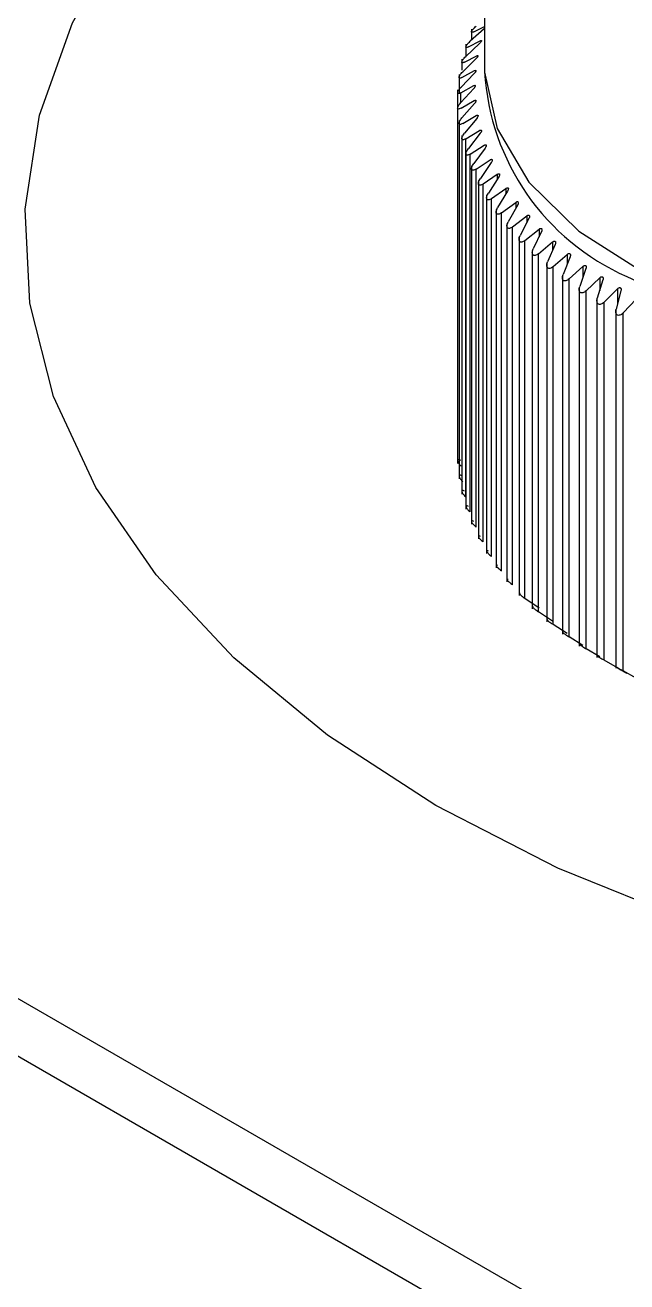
# Model space of a CAD drawing. Header units: millimetres. Extents: x 0 to 279, y 0 to 216.
# Drawn here: x 235.714 to 237.571, y 90.529 to 94.41 of the extents above; entities that cross this region are included whole.
import ezdxf

# ---------------------------------------------------------------- set-up
doc = ezdxf.new("R2010")
doc.units = ezdxf.units.MM

msp = doc.modelspace()

# ---------------------------------------------------------------- linework, layer by layer
at = {"color": 7, "linetype": 'Continuous', "lineweight": 25}
for p, q in [((256.7111, 79.2692), (143.9463, 144.3669)), ((237.1313, 94.665), (237.1313, 94.2863)), ((237.13, 94.3981), (237.0872, 94.3598)), ((237.0912, 94.3975), (237.0912, 94.3634)), ((237.0979, 94.389), (237.1331, 94.4066)), ((237.1158, 94.3525), (237.0735, 94.3129)), ((237.0742, 94.3512), (237.0742, 94.3136)), ((237.0816, 94.3424), (237.1181, 94.3611)), ((237.0613, 94.3044), (237.0613, 94.2708)), ((237.1057, 94.3065), (237.0641, 94.2657)), ((237.0695, 94.2954), (237.1073, 94.3152)), ((237.0998, 94.2603), (237.059, 94.2182)), ((237.0617, 94.2481), (237.1006, 94.269)), ((237.0527, 94.2573), (237.0527, 94.2007)), ((237.0582, 94.2006), (237.0981, 94.2227)), ((237.0485, 94.21), (237.0485, 94.1627)), ((237.0981, 94.214), (237.0582, 94.1707)), ((237.0485, 94.1627), (237.0485, 93.0561)), ((237.059, 94.153), (237.0998, 94.1764)), ((237.1006, 94.1677), (237.0617, 94.1232)), ((237.0527, 94.1154), (237.0527, 93.0088)), ((237.0641, 94.1055), (237.1057, 94.1302)), ((237.1073, 94.1215), (237.0695, 94.0759)), ((237.0613, 94.0683), (237.0613, 92.9617)), ((237.0735, 94.0583), (237.1158, 94.0842)), ((237.1181, 94.0756), (237.0816, 94.0288)), ((237.0735, 92.9532), (237.0735, 94.0583)), ((237.0872, 94.0114), (237.13, 94.0386)), ((237.1331, 94.0301), (237.0979, 93.9822)), ((237.0742, 94.0215), (237.0742, 92.915)), ((237.0872, 92.9063), (237.0872, 94.0114)), ((237.1051, 93.965), (237.1483, 93.9935)), ((237.0912, 93.9752), (237.0912, 92.8687)), ((237.1051, 92.8599), (237.1051, 93.965)), ((237.1523, 93.985), (237.1185, 93.9362)), ((237.1272, 93.9192), (237.1708, 93.949)), ((237.1124, 93.9295), (237.1124, 92.8229)), ((237.1272, 92.8141), (237.1272, 93.9192)), ((237.1754, 93.9407), (237.1432, 93.8908)), ((237.1378, 93.8844), (237.1378, 92.7779)), ((237.1534, 93.8741), (237.1972, 93.9052)), ((237.1534, 92.769), (237.1534, 93.8741)), ((237.2026, 93.8971), (237.1719, 93.8462)), ((237.1672, 93.8402), (237.1672, 92.7337)), ((237.1837, 93.8299), (237.2275, 93.8623)), ((237.2337, 93.8544), (237.2047, 93.8026)), ((237.1837, 92.7248), (237.1837, 93.8299)), ((237.2005, 93.797), (237.2005, 92.6904)), ((237.2179, 93.7866), (237.2617, 93.8204)), ((237.2686, 93.8126), (237.2414, 93.76)), ((237.2179, 92.6815), (237.2179, 93.7866)), ((237.2378, 93.7548), (237.2378, 92.6482)), ((237.256, 93.7445), (237.2997, 93.7796)), ((237.3073, 93.772), (237.2819, 93.7186)), ((237.256, 92.6394), (237.256, 93.7445)), ((237.2979, 93.7035), (237.3413, 93.74)), ((237.3495, 93.7326), (237.326, 93.6785)), ((237.2788, 93.7138), (237.2788, 92.6072)), ((237.2979, 92.5984), (237.2979, 93.7035)), ((237.3434, 93.6639), (237.3864, 93.7016)), ((237.3953, 93.6946), (237.3738, 93.6398)), ((237.3235, 93.6741), (237.3235, 92.5675)), ((237.3434, 92.5588), (237.3434, 93.6639)), ((237.3925, 93.6257), (237.435, 93.6647)), ((237.4445, 93.6579), (237.425, 93.6025)), ((237.3717, 93.6358), (237.3717, 92.5292)), ((237.3925, 92.5206), (237.3925, 93.6257)), ((237.4449, 93.5891), (237.4868, 93.6294)), ((237.4969, 93.6229), (237.4795, 93.5669)), ((237.4233, 93.599), (237.4233, 92.4924)), ((237.4449, 92.4839), (237.4449, 93.5891)), ((237.4782, 93.5638), (237.4782, 92.4572)), ((237.5006, 93.554), (237.5418, 93.5956)), ((237.5525, 93.5894), (237.5372, 93.5329)), ((237.5594, 93.5208), (237.5997, 93.5635)), ((237.5006, 92.4489), (237.5006, 93.554)), ((237.5362, 93.5303), (237.5362, 92.4237)), ((237.5594, 92.4156), (237.5594, 93.5208)), ((237.2997, 92.609), (237.256, 92.6394)), ((237.3413, 92.5694), (237.2979, 92.5984)), ((237.3864, 92.5311), (237.3434, 92.5588)), ((237.435, 92.4942), (237.3925, 92.5206)), ((237.4868, 92.4588), (237.4449, 92.4839)), ((237.4976, 92.4499), (237.4976, 92.4506)), ((237.5418, 92.425), (237.5006, 92.4489)), ((237.5372, 92.4278), (237.5525, 92.4188)), ((237.5461, 92.4225), (237.5704, 92.4084)), ((237.5997, 92.3929), (237.5594, 92.4156))]:
    msp.add_line(p, q, dxfattribs=at)
at = {"color": 8, "linetype": 'Continuous', "lineweight": 25}
for p, q in [((256.5795, 79.1665), (143.6821, 144.3407)), ((237.0582, 94.1707), (237.0582, 94.2006)), ((237.1708, 93.949), (237.1708, 93.9334)), ((237.1972, 93.9052), (237.1972, 93.8881)), ((237.2275, 93.8623), (237.2275, 93.8434)), ((237.2617, 93.8204), (237.2617, 93.7994)), ((237.2997, 93.7796), (237.2997, 93.7561)), ((237.3413, 93.74), (237.3413, 93.7136)), ((237.3864, 93.7016), (237.3864, 93.6719)), ((237.435, 93.6647), (237.435, 93.6308)), ((237.4868, 93.6294), (237.4868, 93.5903)), ((237.5418, 93.5956), (237.5418, 93.5498))]:
    msp.add_line(p, q, dxfattribs=at)
at = {"color": 7, "linetype": 'Continuous', "lineweight": 25, "flags": 128}
for points in [[(240.1715, 91.2685), (239.6678, 91.277), (239.1692, 91.3191), (238.6824, 91.3944), (238.2141, 91.5018), (237.7706, 91.6399), (237.3578, 91.8067), (236.9813, 92.0001), (236.6463, 92.2174), (236.3573, 92.4557), (236.1181, 92.7118), (235.9321, 92.9822), (235.8017, 93.2632), (235.7286, 93.551), (235.714, 93.8418), (235.7579, 94.1316), (235.8598, 94.4165), (236.0183, 94.6926), (236.2313, 94.9563), (236.392, 95.1142)], [(237.1313, 94.2863), (237.1317, 94.2644), (237.1701, 94.0906), (237.2682, 93.9248), (237.4222, 93.7738), (237.6257, 93.6438), (237.8703, 93.5401), (238.1461, 93.4669), (238.4417, 93.4273), (238.7452, 93.4229), (239.0439, 93.4538), (239.3257, 93.5188), (239.5792, 93.6152), (239.7938, 93.7391), (239.9608, 93.8854), (240.0734, 94.0481), (240.1269, 94.2205), (240.1313, 94.2863)], [(237.5706, 93.6332), (237.8143, 93.5192), (238.0937, 93.437), (238.3966, 93.3902), (238.7098, 93.3807), (239.0195, 93.409), (239.3122, 93.4739), (239.5752, 93.5725), (239.797, 93.7005), (239.9678, 93.8523), (240.0801, 94.0213), (240.1292, 94.2001), (240.1308, 94.2659)]]:
    msp.add_lwpolyline(points, dxfattribs=at)
at = {"color": 7, "linetype": 'Continuous', "lineweight": 25}
msp.add_arc((237.869, 94.3088), 0.7386, 183.3285, 246.1702, dxfattribs=at)
for points, knots in [([(237.0979, 94.389), (237.0966, 94.3885), (237.0942, 94.3874), (237.0919, 94.3874), (237.091, 94.3885), (237.0915, 94.3906), (237.0932, 94.3938), (237.0961, 94.3976), (237.1003, 94.402), (237.1034, 94.4048), (237.1051, 94.4062)], [0, 0, 0, 0, 0.154627, 0.287114, 0.40059, 0.499997, 0.599382, 0.712849, 0.845346, 1, 1, 1, 1]), ([(237.0816, 94.3424), (237.0802, 94.3418), (237.0777, 94.3407), (237.0751, 94.3406), (237.074, 94.3417), (237.0742, 94.3438), (237.0757, 94.347), (237.0784, 94.3509), (237.0824, 94.3554), (237.0855, 94.3583), (237.0872, 94.3598)], [0, 0, 0, 0, 0.154627, 0.287114, 0.40059, 0.499997, 0.599382, 0.712849, 0.845346, 1, 1, 1, 1]), ([(237.1181, 94.3611), (237.1188, 94.3614), (237.12, 94.362), (237.1212, 94.362), (237.1219, 94.3615), (237.1218, 94.3606), (237.1215, 94.3596), (237.1208, 94.3583), (237.1195, 94.3565), (237.1177, 94.3544), (237.1164, 94.3531), (237.1158, 94.3525)], [0, 0, 0, 0, 0.149349, 0.286349, 0.397387, 0.499314, 0.559283, 0.619131, 0.748514, 0.869091, 1, 1, 1, 1]), ([(237.0695, 94.2954), (237.0681, 94.2947), (237.0654, 94.2935), (237.0627, 94.2934), (237.0613, 94.2944), (237.0613, 94.2966), (237.0625, 94.2998), (237.065, 94.3038), (237.0688, 94.3084), (237.0719, 94.3114), (237.0735, 94.3129)], [0, 0, 0, 0, 0.154627, 0.287114, 0.40059, 0.499997, 0.599382, 0.712849, 0.845346, 1, 1, 1, 1]), ([(237.1073, 94.3152), (237.1079, 94.3155), (237.1092, 94.3161), (237.1106, 94.3162), (237.1113, 94.3157), (237.1114, 94.3148), (237.1111, 94.3138), (237.1105, 94.3125), (237.1094, 94.3107), (237.1076, 94.3085), (237.1063, 94.3072), (237.1057, 94.3065)], [0, 0, 0, 0, 0.149352, 0.286356, 0.397395, 0.499325, 0.558499, 0.617605, 0.745301, 0.867236, 1, 1, 1, 1]), ([(237.0617, 94.2481), (237.0602, 94.2474), (237.0575, 94.2461), (237.0545, 94.2459), (237.0529, 94.2468), (237.0526, 94.249), (237.0536, 94.2522), (237.0559, 94.2563), (237.0595, 94.261), (237.0625, 94.2641), (237.0641, 94.2657)], [0, 0, 0, 0, 0.154627, 0.287114, 0.40059, 0.499997, 0.599382, 0.712849, 0.845346, 1, 1, 1, 1]), ([(237.1006, 94.269), (237.1013, 94.2694), (237.1026, 94.27), (237.104, 94.2701), (237.1049, 94.2697), (237.1051, 94.2687), (237.1049, 94.2677), (237.1044, 94.2665), (237.1034, 94.2646), (237.1017, 94.2624), (237.1004, 94.261), (237.0998, 94.2603)], [0, 0, 0, 0, 0.149357, 0.286363, 0.397406, 0.499339, 0.557611, 0.615851, 0.74153, 0.865135, 1, 1, 1, 1]), ([(237.0981, 94.2227), (237.0988, 94.2231), (237.1002, 94.2238), (237.1017, 94.2239), (237.1027, 94.2235), (237.103, 94.2226), (237.1029, 94.2216), (237.1025, 94.2203), (237.1016, 94.2185), (237.1, 94.2162), (237.0987, 94.2147), (237.0981, 94.214)], [0, 0, 0, 0, 0.149364, 0.286378, 0.397426, 0.499364, 0.55668, 0.614019, 0.737658, 0.862989, 1, 1, 1, 1]), ([(237.0582, 94.2006), (237.0567, 94.1998), (237.0538, 94.1984), (237.0506, 94.1981), (237.0488, 94.1991), (237.0483, 94.2012), (237.049, 94.2044), (237.0511, 94.2086), (237.0545, 94.2134), (237.0574, 94.2166), (237.059, 94.2182)], [0, 0, 0, 0, 0.154627, 0.287114, 0.40059, 0.499997, 0.599382, 0.712849, 0.845346, 1, 1, 1, 1]), ([(237.059, 94.153), (237.0574, 94.1522), (237.0545, 94.1508), (237.0511, 94.1504), (237.049, 94.1512), (237.0483, 94.1533), (237.0488, 94.1566), (237.0506, 94.1608), (237.0538, 94.1657), (237.0567, 94.169), (237.0582, 94.1707)], [0, 0, 0, 0, 0.154627, 0.287114, 0.40059, 0.499997, 0.599382, 0.712849, 0.845346, 1, 1, 1, 1]), ([(237.0998, 94.1764), (237.1005, 94.1768), (237.1019, 94.1775), (237.1036, 94.1777), (237.1047, 94.1773), (237.1051, 94.1764), (237.105, 94.1754), (237.1047, 94.1741), (237.1039, 94.1723), (237.1025, 94.1699), (237.1012, 94.1684), (237.1006, 94.1677)], [0, 0, 0, 0, 0.149374, 0.286397, 0.397452, 0.499397, 0.555731, 0.612145, 0.733714, 0.860838, 1, 1, 1, 1]), ([(237.0641, 94.1055), (237.0625, 94.1047), (237.0595, 94.1032), (237.0559, 94.1027), (237.0536, 94.1035), (237.0526, 94.1055), (237.0529, 94.1088), (237.0545, 94.1131), (237.0575, 94.1181), (237.0602, 94.1214), (237.0617, 94.1232)], [0, 0, 0, 0, 0.154627, 0.287114, 0.40059, 0.499997, 0.599382, 0.712849, 0.845346, 1, 1, 1, 1]), ([(237.1057, 94.1302), (237.1064, 94.1306), (237.1079, 94.1314), (237.1096, 94.1316), (237.1108, 94.1312), (237.1114, 94.1302), (237.1113, 94.1285), (237.1105, 94.1263), (237.1091, 94.1238), (237.1079, 94.1223), (237.1073, 94.1215)], [0, 0, 0, 0, 0.149473, 0.286587, 0.397715, 0.499728, 0.610265, 0.730143, 0.858952, 1, 1, 1, 1]), ([(237.0735, 94.0583), (237.0719, 94.0574), (237.0688, 94.0558), (237.065, 94.0552), (237.0625, 94.0559), (237.0613, 94.0579), (237.0613, 94.0612), (237.0627, 94.0655), (237.0654, 94.0706), (237.0681, 94.074), (237.0695, 94.0759)], [0, 0, 0, 0, 0.154627, 0.287114, 0.40059, 0.499997, 0.599382, 0.712849, 0.845346, 1, 1, 1, 1]), ([(237.1158, 94.0842), (237.1165, 94.0846), (237.118, 94.0855), (237.1198, 94.0858), (237.1212, 94.0854), (237.1219, 94.0844), (237.1219, 94.0827), (237.1212, 94.0805), (237.1199, 94.078), (237.1187, 94.0764), (237.1181, 94.0756)], [0, 0, 0, 0, 0.149486, 0.286612, 0.39775, 0.499772, 0.60854, 0.726564, 0.857095, 1, 1, 1, 1]), ([(237.0872, 94.0114), (237.0855, 94.0105), (237.0824, 94.0088), (237.0784, 94.008), (237.0757, 94.0087), (237.0742, 94.0106), (237.074, 94.0139), (237.0751, 94.0183), (237.0777, 94.0235), (237.0802, 94.027), (237.0816, 94.0288)], [0, 0, 0, 0, 0.154627, 0.287114, 0.40059, 0.499997, 0.599382, 0.712849, 0.845346, 1, 1, 1, 1]), ([(237.13, 94.0386), (237.1308, 94.0391), (237.1323, 94.0399), (237.1342, 94.0403), (237.1356, 94.04), (237.1364, 94.039), (237.1366, 94.0373), (237.136, 94.0351), (237.1349, 94.0326), (237.1337, 94.0309), (237.1331, 94.0301)], [0, 0, 0, 0, 0.149499, 0.286636, 0.397784, 0.499814, 0.606885, 0.723129, 0.855313, 1, 1, 1, 1]), ([(237.1483, 93.9935), (237.1491, 93.994), (237.1507, 93.9949), (237.1527, 93.9953), (237.1542, 93.9951), (237.1551, 93.9941), (237.1554, 93.9924), (237.155, 93.9902), (237.154, 93.9877), (237.1528, 93.9859), (237.1523, 93.985)], [0, 0, 0, 0, 0.149517, 0.286671, 0.397832, 0.499875, 0.605135, 0.719507, 0.85351, 1, 1, 1, 1]), ([(237.1051, 93.965), (237.1034, 93.964), (237.1003, 93.9622), (237.0961, 93.9613), (237.0932, 93.9619), (237.0915, 93.9638), (237.091, 93.9671), (237.0919, 93.9715), (237.0942, 93.9768), (237.0966, 93.9803), (237.0979, 93.9822)], [0, 0, 0, 0, 0.154627, 0.287114, 0.40059, 0.499997, 0.599382, 0.712849, 0.845346, 1, 1, 1, 1]), ([(237.1708, 93.949), (237.1716, 93.9495), (237.1731, 93.9505), (237.1752, 93.9509), (237.1768, 93.9507), (237.1778, 93.9498), (237.1782, 93.9482), (237.178, 93.946), (237.1771, 93.9434), (237.176, 93.9416), (237.1754, 93.9407)], [0, 0, 0, 0, 0.149537, 0.286708, 0.397884, 0.49994, 0.603432, 0.715988, 0.851784, 1, 1, 1, 1]), ([(237.1272, 93.9192), (237.1255, 93.9182), (237.1223, 93.9162), (237.118, 93.9152), (237.1149, 93.9157), (237.1129, 93.9176), (237.1122, 93.9209), (237.1128, 93.9253), (237.1149, 93.9306), (237.1172, 93.9342), (237.1185, 93.9362)], [0, 0, 0, 0, 0.154627, 0.287114, 0.40059, 0.499997, 0.599382, 0.712849, 0.845346, 1, 1, 1, 1]), ([(237.1534, 93.8741), (237.1517, 93.873), (237.1485, 93.871), (237.144, 93.8699), (237.1407, 93.8703), (237.1385, 93.8721), (237.1376, 93.8753), (237.138, 93.8797), (237.1398, 93.8851), (237.142, 93.8888), (237.1432, 93.8908)], [0, 0, 0, 0, 0.154627, 0.287114, 0.40059, 0.499997, 0.599382, 0.712849, 0.845346, 1, 1, 1, 1]), ([(237.1972, 93.9052), (237.198, 93.9058), (237.1996, 93.9068), (237.2017, 93.9073), (237.2034, 93.9072), (237.2045, 93.9063), (237.2051, 93.9047), (237.2049, 93.9025), (237.2042, 93.8999), (237.2031, 93.898), (237.2026, 93.8971)], [0, 0, 0, 0, 0.1495539, 0.2867417, 0.39793, 0.4999982, 0.6020898, 0.7132224, 0.8504561, 1, 1, 1, 1]), ([(237.1837, 93.8299), (237.1819, 93.8288), (237.1787, 93.8266), (237.1741, 93.8254), (237.1706, 93.8257), (237.1683, 93.8274), (237.1671, 93.8306), (237.1672, 93.835), (237.1688, 93.8405), (237.1708, 93.8442), (237.1719, 93.8462)], [0, 0, 0, 0, 0.154627, 0.287114, 0.40059, 0.499997, 0.599382, 0.712849, 0.845346, 1, 1, 1, 1]), ([(237.2275, 93.8623), (237.2284, 93.8629), (237.2299, 93.8639), (237.2321, 93.8646), (237.2339, 93.8645), (237.2351, 93.8636), (237.2358, 93.862), (237.2358, 93.8598), (237.2351, 93.8572), (237.2342, 93.8553), (237.2337, 93.8544)], [0, 0, 0, 0, 0.149554, 0.286742, 0.39793, 0.499998, 0.60209, 0.713222, 0.850456, 1, 1, 1, 1]), ([(237.2179, 93.7866), (237.2161, 93.7855), (237.2129, 93.7832), (237.2082, 93.7818), (237.2046, 93.782), (237.202, 93.7837), (237.2005, 93.7869), (237.2004, 93.7913), (237.2017, 93.7968), (237.2037, 93.8006), (237.2047, 93.8026)], [0, 0, 0, 0, 0.154627, 0.287114, 0.40059, 0.499997, 0.599382, 0.712849, 0.845346, 1, 1, 1, 1]), ([(237.2617, 93.8204), (237.2626, 93.821), (237.2641, 93.8221), (237.2664, 93.8228), (237.2683, 93.8227), (237.2696, 93.8219), (237.2704, 93.8204), (237.2705, 93.8182), (237.2699, 93.8155), (237.2691, 93.8136), (237.2686, 93.8126)], [0, 0, 0, 0, 0.149554, 0.286742, 0.39793, 0.499998, 0.60209, 0.713222, 0.850456, 1, 1, 1, 1]), ([(237.256, 93.7445), (237.2543, 93.7432), (237.251, 93.7409), (237.2462, 93.7394), (237.2424, 93.7394), (237.2396, 93.741), (237.238, 93.7442), (237.2376, 93.7486), (237.2386, 93.7541), (237.2404, 93.758), (237.2414, 93.76)], [0, 0, 0, 0, 0.154627, 0.287114, 0.40059, 0.499997, 0.599382, 0.712849, 0.845346, 1, 1, 1, 1]), ([(237.2997, 93.7796), (237.3005, 93.7802), (237.3021, 93.7813), (237.3044, 93.7821), (237.3063, 93.7821), (237.3078, 93.7813), (237.3086, 93.7798), (237.3089, 93.7776), (237.3085, 93.7749), (237.3077, 93.773), (237.3073, 93.772)], [0, 0, 0, 0, 0.149554, 0.286742, 0.39793, 0.499998, 0.60209, 0.713222, 0.850456, 1, 1, 1, 1]), ([(237.2979, 93.7035), (237.2961, 93.7022), (237.2929, 93.6998), (237.288, 93.6982), (237.284, 93.6981), (237.2811, 93.6996), (237.2792, 93.7027), (237.2786, 93.7071), (237.2793, 93.7126), (237.281, 93.7165), (237.2819, 93.7186)], [0, 0, 0, 0, 0.154627, 0.287114, 0.40059, 0.499997, 0.599382, 0.712849, 0.845346, 1, 1, 1, 1]), ([(237.3413, 93.74), (237.3421, 93.7406), (237.3437, 93.7418), (237.346, 93.7426), (237.3481, 93.7427), (237.3496, 93.7419), (237.3506, 93.7404), (237.3509, 93.7383), (237.3507, 93.7356), (237.3499, 93.7336), (237.3495, 93.7326)], [0, 0, 0, 0, 0.149554, 0.286742, 0.39793, 0.499998, 0.60209, 0.713222, 0.850456, 1, 1, 1, 1]), ([(237.3434, 93.6639), (237.3417, 93.6626), (237.3385, 93.6601), (237.3335, 93.6582), (237.3294, 93.658), (237.3262, 93.6594), (237.3241, 93.6625), (237.3232, 93.6668), (237.3237, 93.6724), (237.3252, 93.6764), (237.326, 93.6785)], [0, 0, 0, 0, 0.154627, 0.287114, 0.40059, 0.499997, 0.599382, 0.712849, 0.845346, 1, 1, 1, 1]), ([(237.3864, 93.7016), (237.3872, 93.7023), (237.3888, 93.7035), (237.3912, 93.7044), (237.3933, 93.7046), (237.3949, 93.7039), (237.396, 93.7024), (237.3965, 93.7003), (237.3963, 93.6975), (237.3957, 93.6956), (237.3953, 93.6946)], [0, 0, 0, 0, 0.149554, 0.286742, 0.39793, 0.499998, 0.60209, 0.713222, 0.850456, 1, 1, 1, 1]), ([(237.3925, 93.6257), (237.3907, 93.6243), (237.3875, 93.6217), (237.3825, 93.6197), (237.3783, 93.6194), (237.3749, 93.6207), (237.3726, 93.6237), (237.3715, 93.628), (237.3717, 93.6336), (237.3731, 93.6376), (237.3738, 93.6398)], [0, 0, 0, 0, 0.154627, 0.287114, 0.40059, 0.499997, 0.599382, 0.712849, 0.845346, 1, 1, 1, 1]), ([(237.435, 93.6647), (237.4358, 93.6654), (237.4373, 93.6667), (237.4398, 93.6677), (237.4419, 93.6679), (237.4436, 93.6672), (237.4448, 93.6658), (237.4454, 93.6637), (237.4454, 93.6609), (237.4448, 93.659), (237.4445, 93.6579)], [0, 0, 0, 0, 0.149554, 0.286742, 0.39793, 0.499998, 0.60209, 0.713222, 0.850456, 1, 1, 1, 1]), ([(237.4449, 93.5891), (237.4432, 93.5876), (237.4401, 93.5849), (237.435, 93.5828), (237.4306, 93.5823), (237.4271, 93.5835), (237.4246, 93.5864), (237.4232, 93.5907), (237.4232, 93.5963), (237.4244, 93.6004), (237.425, 93.6025)], [0, 0, 0, 0, 0.154627, 0.287114, 0.40059, 0.499997, 0.599382, 0.712849, 0.845346, 1, 1, 1, 1]), ([(237.4868, 93.6294), (237.4876, 93.6301), (237.4891, 93.6314), (237.4916, 93.6324), (237.4938, 93.6327), (237.4956, 93.6321), (237.4969, 93.6307), (237.4976, 93.6286), (237.4977, 93.6259), (237.4972, 93.6239), (237.4969, 93.6229)], [0, 0, 0, 0, 0.149554, 0.286742, 0.39793, 0.499998, 0.60209, 0.713222, 0.850456, 1, 1, 1, 1]), ([(237.5006, 93.554), (237.499, 93.5525), (237.4958, 93.5497), (237.4907, 93.5474), (237.4863, 93.5469), (237.4826, 93.548), (237.4799, 93.5508), (237.4783, 93.555), (237.4779, 93.5606), (237.479, 93.5647), (237.4795, 93.5669)], [0, 0, 0, 0, 0.154627, 0.287114, 0.40059, 0.499997, 0.599382, 0.712849, 0.845346, 1, 1, 1, 1]), ([(237.5418, 93.5956), (237.5426, 93.5963), (237.5441, 93.5977), (237.5465, 93.5988), (237.5488, 93.5991), (237.5506, 93.5986), (237.552, 93.5973), (237.5529, 93.5952), (237.5531, 93.5924), (237.5527, 93.5904), (237.5525, 93.5894)], [0, 0, 0, 0, 0.149554, 0.286742, 0.39793, 0.499998, 0.60209, 0.713222, 0.850456, 1, 1, 1, 1]), ([(237.5594, 93.5208), (237.5578, 93.5192), (237.5547, 93.5163), (237.5496, 93.5139), (237.545, 93.5131), (237.5412, 93.5141), (237.5383, 93.5168), (237.5364, 93.521), (237.5359, 93.5266), (237.5367, 93.5307), (237.5372, 93.5329)], [0, 0, 0, 0, 0.154627, 0.287114, 0.40059, 0.499997, 0.599382, 0.712849, 0.845346, 1, 1, 1, 1]), ([(237.0582, 93.0656), (237.0567, 93.0663), (237.0538, 93.0677), (237.0506, 93.068), (237.0487, 93.0671), (237.0485, 93.0655), (237.0485, 93.0648)], [0, 0, 0, 0, 0.309281, 0.574265, 0.801209, 1, 1, 1, 1]), ([(237.0485, 93.0648), (237.0486, 93.0638), (237.049, 93.0617), (237.0511, 93.0575), (237.0545, 93.0527), (237.0574, 93.0496), (237.059, 93.0479)], [0, 0, 0, 0, 0.198791, 0.425735, 0.690719, 1, 1, 1, 1]), ([(237.0617, 93.0181), (237.0602, 93.0188), (237.0575, 93.0201), (237.0545, 93.0202), (237.0528, 93.0193), (237.0528, 93.0177), (237.0528, 93.017)], [0, 0, 0, 0, 0.309281, 0.574265, 0.801209, 1, 1, 1, 1]), ([(237.0528, 93.017), (237.053, 93.016), (237.0535, 93.014), (237.0559, 93.0098), (237.0595, 93.0051), (237.0625, 93.0021), (237.0641, 93.0004)], [0, 0, 0, 0, 0.198791, 0.425735, 0.690719, 1, 1, 1, 1]), ([(237.0695, 92.9707), (237.0681, 92.9714), (237.0654, 92.9726), (237.0627, 92.9727), (237.0612, 92.9717), (237.0614, 92.9701), (237.0615, 92.9694)], [0, 0, 0, 0, 0.309281, 0.574265, 0.801209, 1, 1, 1, 1]), ([(237.0615, 92.9694), (237.0618, 92.9684), (237.0624, 92.9664), (237.065, 92.9623), (237.0688, 92.9577), (237.0719, 92.9548), (237.0735, 92.9532)], [0, 0, 0, 0, 0.198791, 0.425735, 0.690719, 1, 1, 1, 1]), ([(237.0816, 92.9237), (237.0802, 92.9243), (237.0777, 92.9254), (237.0752, 92.9255), (237.074, 92.9245), (237.0743, 92.9229), (237.0744, 92.9221)], [0, 0, 0, 0, 0.309281, 0.574265, 0.801209, 1, 1, 1, 1]), ([(237.0744, 92.9221), (237.0748, 92.9212), (237.0756, 92.9192), (237.0785, 92.9152), (237.0824, 92.9107), (237.0855, 92.9078), (237.0872, 92.9063)], [0, 0, 0, 0, 0.198791, 0.425735, 0.690719, 1, 1, 1, 1]), ([(237.0979, 92.8771), (237.0966, 92.8777), (237.0942, 92.8787), (237.0919, 92.8787), (237.0909, 92.8776), (237.0914, 92.8761), (237.0917, 92.8753)], [0, 0, 0, 0, 0.309281, 0.574265, 0.801209, 1, 1, 1, 1]), ([(237.0917, 92.8753), (237.0921, 92.8744), (237.0931, 92.8724), (237.0961, 92.8685), (237.1002, 92.8641), (237.1034, 92.8614), (237.1051, 92.8599)], [0, 0, 0, 0, 0.198791, 0.425735, 0.690719, 1, 1, 1, 1]), ([(237.1185, 92.831), (237.1172, 92.8316), (237.1149, 92.8326), (237.1129, 92.8324), (237.1122, 92.8314), (237.1128, 92.8298), (237.1131, 92.8291)], [0, 0, 0, 0, 0.309281, 0.574265, 0.801209, 1, 1, 1, 1]), ([(237.1131, 92.8291), (237.1137, 92.8282), (237.1148, 92.8262), (237.118, 92.8224), (237.1223, 92.8182), (237.1255, 92.8155), (237.1272, 92.8141)], [0, 0, 0, 0, 0.198791, 0.425735, 0.690719, 1, 1, 1, 1]), ([(237.1432, 92.7857), (237.142, 92.7862), (237.1398, 92.7871), (237.138, 92.7869), (237.1375, 92.7858), (237.1384, 92.7843), (237.1387, 92.7836)], [0, 0, 0, 0, 0.309281, 0.574265, 0.801209, 1, 1, 1, 1]), ([(237.1387, 92.7836), (237.1393, 92.7827), (237.1406, 92.7808), (237.144, 92.7771), (237.1485, 92.773), (237.1517, 92.7704), (237.1534, 92.769)], [0, 0, 0, 0, 0.198791, 0.425735, 0.690719, 1, 1, 1, 1]), ([(237.1719, 92.7411), (237.1708, 92.7416), (237.1687, 92.7424), (237.1672, 92.7422), (237.167, 92.7411), (237.168, 92.7396), (237.1684, 92.7389)], [0, 0, 0, 0, 0.309281, 0.574265, 0.801209, 1, 1, 1, 1]), ([(237.1684, 92.7389), (237.1691, 92.738), (237.1706, 92.7362), (237.1741, 92.7326), (237.1787, 92.7286), (237.1819, 92.7261), (237.1837, 92.7248)], [0, 0, 0, 0, 0.198791, 0.425735, 0.690719, 1, 1, 1, 1]), ([(237.2047, 92.6975), (237.2037, 92.6979), (237.2017, 92.6987), (237.2004, 92.6984), (237.2005, 92.6974), (237.2016, 92.6959), (237.2022, 92.6952)], [0, 0, 0, 0, 0.309281, 0.574265, 0.801209, 1, 1, 1, 1]), ([(237.2022, 92.6952), (237.2029, 92.6943), (237.2045, 92.6925), (237.2082, 92.689), (237.2129, 92.6852), (237.2161, 92.6828), (237.2179, 92.6815)], [0, 0, 0, 0, 0.198791, 0.425735, 0.690719, 1, 1, 1, 1]), ([(237.2414, 92.6549), (237.2404, 92.6553), (237.2386, 92.6561), (237.2376, 92.6558), (237.2379, 92.6547), (237.2392, 92.6532), (237.2398, 92.6526)], [0, 0, 0, 0, 0.309281, 0.574265, 0.801209, 1, 1, 1, 1]), ([(237.2398, 92.6526), (237.2406, 92.6517), (237.2423, 92.6499), (237.2462, 92.6466), (237.251, 92.6429), (237.2543, 92.6406), (237.256, 92.6394)], [0, 0, 0, 0, 0.198791, 0.425735, 0.690719, 1, 1, 1, 1]), ([(237.2819, 92.6135), (237.281, 92.6139), (237.2793, 92.6146), (237.2786, 92.6142), (237.2791, 92.6132), (237.2806, 92.6118), (237.2812, 92.6111)], [0, 0, 0, 0, 0.309281, 0.574265, 0.801209, 1, 1, 1, 1]), ([(237.2812, 92.6111), (237.2821, 92.6103), (237.284, 92.6086), (237.288, 92.6053), (237.2929, 92.6018), (237.2961, 92.5996), (237.2979, 92.5984)], [0, 0, 0, 0, 0.198791, 0.425735, 0.690719, 1, 1, 1, 1]), ([(237.326, 92.5734), (237.3252, 92.5737), (237.3237, 92.5744), (237.3233, 92.574), (237.3241, 92.573), (237.3256, 92.5716), (237.3264, 92.571)], [0, 0, 0, 0, 0.309281, 0.574265, 0.801209, 1, 1, 1, 1]), ([(237.3264, 92.571), (237.3273, 92.5702), (237.3293, 92.5685), (237.3335, 92.5654), (237.3384, 92.562), (237.3417, 92.5599), (237.3434, 92.5588)], [0, 0, 0, 0, 0.198791, 0.425735, 0.690719, 1, 1, 1, 1]), ([(237.3738, 92.5346), (237.3731, 92.535), (237.3717, 92.5356), (237.3715, 92.5352), (237.3726, 92.5342), (237.3743, 92.5329), (237.3751, 92.5323)], [0, 0, 0, 0, 0.309281, 0.574265, 0.801209, 1, 1, 1, 1]), ([(237.3751, 92.5323), (237.3761, 92.5315), (237.3782, 92.5299), (237.3825, 92.5269), (237.3875, 92.5237), (237.3907, 92.5217), (237.3925, 92.5206)], [0, 0, 0, 0, 0.198791, 0.425735, 0.690719, 1, 1, 1, 1]), ([(237.425, 92.4974), (237.4244, 92.4977), (237.4232, 92.4983), (237.4232, 92.4979), (237.4245, 92.4969), (237.4264, 92.4957), (237.4273, 92.4951)], [0, 0, 0, 0, 0.309281, 0.574265, 0.801209, 1, 1, 1, 1]), ([(237.4273, 92.4951), (237.4283, 92.4944), (237.4306, 92.4928), (237.435, 92.4899), (237.4401, 92.4869), (237.4432, 92.485), (237.4449, 92.4839)], [0, 0, 0, 0, 0.198791, 0.425735, 0.690719, 1, 1, 1, 1]), ([(237.4795, 92.4618), (237.479, 92.462), (237.4779, 92.4626), (237.4783, 92.4622), (237.4798, 92.4613), (237.4818, 92.4601), (237.4827, 92.4595)], [0, 0, 0, 0, 0.309281, 0.574265, 0.801209, 1, 1, 1, 1]), ([(237.4827, 92.4595), (237.4839, 92.4588), (237.4862, 92.4574), (237.4907, 92.4546), (237.4958, 92.4517), (237.499, 92.4499), (237.5006, 92.4489)], [0, 0, 0, 0, 0.198791, 0.425735, 0.690719, 1, 1, 1, 1]), ([(237.5372, 92.4278), (237.5367, 92.4281), (237.5359, 92.4286), (237.5365, 92.4282), (237.5382, 92.4273), (237.5404, 92.4262), (237.5414, 92.4257)], [0, 0, 0, 0, 0.309281, 0.574265, 0.801209, 1, 1, 1, 1]), ([(237.5414, 92.4257), (237.5425, 92.425), (237.545, 92.4236), (237.5496, 92.421), (237.5547, 92.4182), (237.5578, 92.4165), (237.5594, 92.4156)], [0, 0, 0, 0, 0.198791, 0.425735, 0.690719, 1, 1, 1, 1])]:
    msp.add_open_spline(points, degree=3, knots=knots, dxfattribs=at)

doc.saveas('drawing.dxf')
